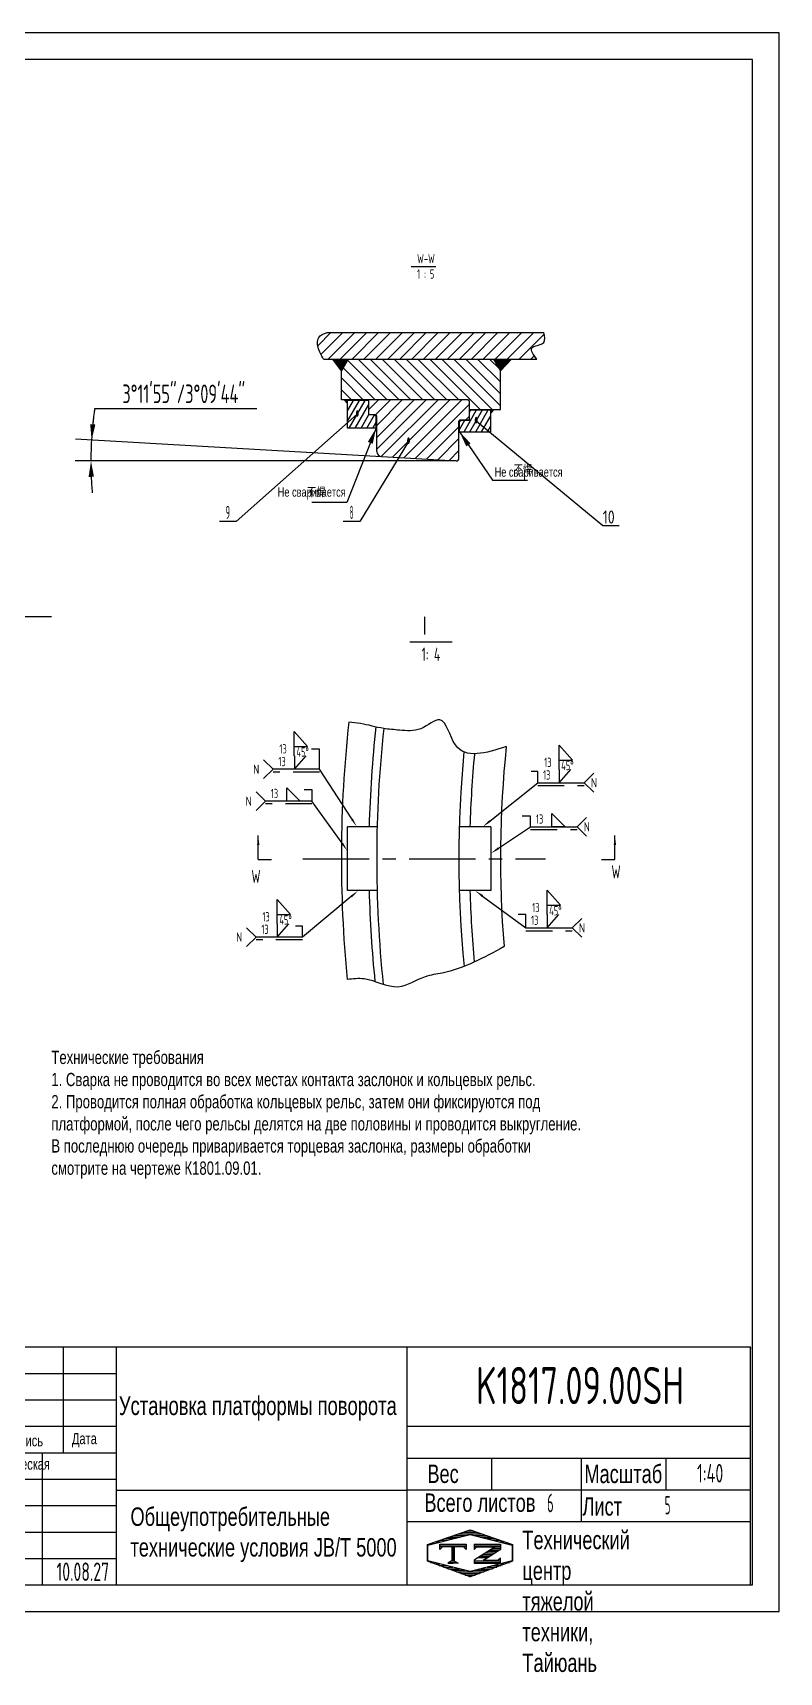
# Model space of a CAD drawing. Header units: millimetres. Extents: x 0 to 16800, y -457 to 11880.
# Drawn here: x 11181 to 16800, y -457 to 11880 of the extents above; entities that cross this region are included whole.
import ezdxf
from ezdxf.enums import TextEntityAlignment as Align

# ---------------------------------------------------------------- set-up
doc = ezdxf.new("R2010")
doc.units = ezdxf.units.MM
doc.header["$LTSCALE"] = 400
doc.linetypes.add('F', pattern=[0.75, 0.5, -0.25])
doc.linetypes.add('G', pattern=[2, 1.25, -0.25, 0.25, -0.25])
for name, color, linetype in [('01', 7, 'Continuous'), ('02', 1, 'Continuous'), ('04', 2, 'F'), ('05', 142, 'G'), ('08', 1, 'Continuous'), ('11', 3, 'Continuous'), ('13', 3, 'Continuous'), ('THICK', 7, 'Continuous')]:
    doc.layers.add(name, color=color, linetype=linetype)
doc.styles.get("Standard").update_dxf_attribs({"font": 'isocp', "width": 0.707, "bigfont": 'intecad.shx'})
doc.dimstyles.new('INTE', dxfattribs={"dimscale": 40, "dimtxt": 3.5, "dimasz": 3, "dimexe": 3, "dimexo": 0, "dimgap": 1, "dimtad": 1, "dimdec": 1, "dimdsep": 46, "dimtxsty": 'Standard', "dimcen": 0, "dimclrd": 1, "dimclre": 1, "dimclrt": 3, "dimaunit": 1, "dimadec": 0, "dimazin": 0, "dimtfac": 1, "dimtmove": 0, "dimatfit": 0, "dimfxl": 1, "dimarcsym": 0})
doc.dimstyles.new('INTE$2', dxfattribs={"dimscale": 40, "dimtxt": 3.5, "dimasz": 3, "dimexe": 3, "dimexo": 0, "dimgap": 1, "dimtad": 1, "dimtih": 1, "dimtoh": 1, "dimdec": 1, "dimdsep": 46, "dimtxsty": 'Standard', "dimcen": 0, "dimclrd": 1, "dimclre": 1, "dimclrt": 3, "dimaunit": 1, "dimadec": 0, "dimazin": 0, "dimtfac": 1, "dimtmove": 0, "dimatfit": 0, "dimfxl": 1, "dimarcsym": 0})
pattern_1 = [(60, (-738.62, 592.878), (-32.99557, 19.05), [])]

# ---------------------------------------------------------------- blocks, each defined once
blk = doc.blocks.new('*U43', base_point=(14288, 6298))
at = {"layer": '01'}
blk.add_lwpolyline([(13831, 6772), (13931, 6672), (13831, 6672)], close=True, dxfattribs=at)
at = {"layer": '02'}
for points in [[(13601, 6742), (13671, 6672), (13601, 6601)], [(14248, 6355), (14021, 6672), (13671, 6672)]]:
    blk.add_lwpolyline(points, dxfattribs=at)
blk.add_lwpolyline([(14288, 6298, 0, 16, 0), (14248, 6355, 16, 16, 0)], format="xyseb", dxfattribs=at)
at = {"layer": '04'}
blk.add_line((14021, 6651), (13671, 6651), dxfattribs=at)
at = {"layer": '13', "width": 1.010989}
blk.add_text('N', height=70, dxfattribs=at).set_placement((13521, 6637), (13567, 6637), align=Align.FIT)
at = {"layer": '13', "width": 0.707}
blk.add_text('13', height=70, dxfattribs=at).set_placement((13711, 6695))
blk = doc.blocks.new('*U44', base_point=(15367, 6278))
at = {"layer": '01'}
blk.add_lwpolyline([(15827, 6579), (15927, 6479), (15827, 6479)], close=True, dxfattribs=at)
at = {"layer": '02'}
for points in [[(16087, 6549), (16017, 6479), (16087, 6408)], [(15425, 6317), (15667, 6479), (16017, 6479)]]:
    blk.add_lwpolyline(points, dxfattribs=at)
blk.add_lwpolyline([(15367, 6278, 0, 16, 0), (15425, 6317, 16, 16, 0)], format="xyseb", dxfattribs=at)
at = {"layer": '04'}
blk.add_line((15667, 6458), (16017, 6458), dxfattribs=at)
at = {"layer": '13', "width": 0.707}
blk.add_text('13', height=70, dxfattribs=at).set_placement((15707, 6502))
at = {"layer": '13', "width": 1.010989}
blk.add_text('N', height=70, dxfattribs=at).set_placement((16067, 6444), (16113, 6444), align=Align.FIT)
blk = doc.blocks.new('*U45', base_point=(15307, 6479))
at = {"layer": '01'}
blk.add_lwpolyline([(15881, 6911), (15881, 6811), (15969, 6911)], dxfattribs=at)
at = {"layer": '02'}
for points in [[(15362, 6523), (15721, 6811), (16071, 6811)], [(16142, 6882), (16071, 6811), (16142, 6740)]]:
    blk.add_lwpolyline(points, dxfattribs=at)
blk.add_lwpolyline([(15307, 6479, 0, 16, 0), (15362, 6523, 16, 16, 0)], format="xyseb", dxfattribs=at)
at = {"layer": '04'}
blk.add_line((15721, 6790), (16071, 6790), dxfattribs=at)
at = {"layer": '13', "width": 0.707}
blk.add_text('13', height=70, dxfattribs=at).set_placement((15761, 6834))
at = {"layer": '13', "width": 1.010989}
blk.add_text('N', height=70, dxfattribs=at).set_placement((16121, 6776), (16167, 6776), align=Align.FIT)
blk = doc.blocks.new('*U46', base_point=(15249, 5999))
at = {"layer": '01'}
blk.add_lwpolyline([(15791, 5818), (15791, 5718), (15879, 5818)], dxfattribs=at)
at = {"layer": '02'}
blk.add_lwpolyline([(15249, 5999, 0, 16, 0), (15305, 5958, 16, 16, 0)], format="xyseb", dxfattribs=at)
for points in [[(15305, 5958), (15631, 5718), (15981, 5718)], [(16052, 5789), (15981, 5718), (16052, 5648)]]:
    blk.add_lwpolyline(points, dxfattribs=at)
at = {"layer": '04'}
blk.add_line((15631, 5697), (15981, 5697), dxfattribs=at)
at = {"layer": '13', "width": 0.707}
blk.add_text('13', height=70, dxfattribs=at).set_placement((15671, 5741))
at = {"layer": '13', "width": 1.010989}
blk.add_text('N', height=70, dxfattribs=at).set_placement((16031, 5683), (16077, 5683), align=Align.FIT)
blk = doc.blocks.new('*U47', base_point=(14359, 6479))
at = {"layer": '01'}
blk.add_lwpolyline([(13888, 7012), (13888, 6912), (13976, 7012)], dxfattribs=at)
at = {"layer": '02'}
for points in [[(13657, 6983), (13728, 6912), (13657, 6842)], [(14321, 6538), (14078, 6912), (13728, 6912)]]:
    blk.add_lwpolyline(points, dxfattribs=at)
blk.add_lwpolyline([(14359, 6479, 0, 16, 0), (14321, 6538, 16, 16, 0)], format="xyseb", dxfattribs=at)
at = {"layer": '04'}
blk.add_line((14078, 6891), (13728, 6891), dxfattribs=at)
at = {"layer": '13', "width": 1.010989}
blk.add_text('N', height=70, dxfattribs=at).set_placement((13578, 6877), (13624, 6877), align=Align.FIT)
at = {"layer": '13', "width": 0.707}
blk.add_text('13', height=70, dxfattribs=at).set_placement((13768, 6935))
blk = doc.blocks.new('*U48', base_point=(14370, 5999))
at = {"layer": '01'}
blk.add_lwpolyline([(13760, 5749), (13760, 5649), (13848, 5749)], dxfattribs=at)
at = {"layer": '02'}
for points in [[(14316, 5954), (13950, 5649), (13600, 5649)], [(13529, 5720), (13600, 5649), (13529, 5578)]]:
    blk.add_lwpolyline(points, dxfattribs=at)
blk.add_lwpolyline([(14370, 5999, 0, 16, 0), (14316, 5954, 16, 16, 0)], format="xyseb", dxfattribs=at)
at = {"layer": '04'}
blk.add_line((13950, 5628), (13600, 5628), dxfattribs=at)
at = {"layer": '13', "width": 1.010989}
blk.add_text('N', height=70, dxfattribs=at).set_placement((13450, 5614), (13496, 5614), align=Align.FIT)
at = {"layer": '13', "width": 0.707}
blk.add_text('13', height=70, dxfattribs=at).set_placement((13640, 5672))
blk = doc.blocks.new('*D66')
at = {"layer": '08', "color": 1, "lineweight": -2}
for p, q in [((11647, 9053), (12867, 9053)), ((13807, 8690), (11503, 8821)), ((14004, 8658), (11499, 8658))]:
    blk.add_line(p, q, dxfattribs=at)
for start, end in [(171.7511, 176.7552), (171.7522, 174.2537), (176.7552, 180), (182.5015, 185.003)]:
    blk.add_arc((14367, 8658), 2749, start, end, dxfattribs=at)
at = {"layer": '08', "color": 1}
for points in [[(11652, 8932), (11613, 8935), (11623, 8814)], [(11601, 8538), (11641, 8539), (11619, 8658)]]:
    blk.add_solid(points, dxfattribs=at)
at = {"layer": 'Defpoints', "color": 0}
for p in [(11619, 8710), (13807, 8690), (14004, 8658), (14367, 8658), (14367, 8658)]:
    blk.add_point(p, dxfattribs=at)
at = {"layer": '08', "color": 3, "insert": (12317, 9163), "char_height": 140, "attachment_point": 5}
blk.add_mtext('3%%D11\'55"/3%%d09\'44"', dxfattribs=at)
blk = doc.blocks.new('*U94')
at = {"layer": '01'}
for points in [[(415, 292), (25, 292)], [(25, 292), (25, 5)], [(415, 5), (415, 292)], [(25, 5), (415, 5)]]:
    blk.add_lwpolyline(points, dxfattribs=at)
at = {"layer": '02'}
for points in [[(420, 297), (0, 297)], [(0, 297), (0, 0)], [(420, 0), (420, 297)], [(0, 0), (420, 0)]]:
    blk.add_lwpolyline(points, dxfattribs=at)
blk = doc.blocks.new('*X98')
at = {"color": 0}
for p, q in [((127.06, 7.8), (132.06, 7.8)), ((127.06, 7.5), (132.06, 7.5)), ((127.06, 7.2), (127.32, 7.2)), ((129.23, 6.3), (131.04, 6.3)), ((129.7, 6.6), (131.51, 6.6)), ((130.16, 6.9), (131.98, 6.9)), ((130.62, 7.2), (132.06, 7.2)), ((127.84, 5.4), (129.64, 5.4)), ((128.3, 5.7), (130.1, 5.7)), ((128.77, 6), (130.57, 6))]:
    blk.add_line(p, q, dxfattribs=at)
blk = doc.blocks.new('*X99')
at = {"color": 0}
for p, q in [((127.06, 4.8), (132.06, 4.8)), ((127.06, 4.5), (132.06, 4.5)), ((131.84, 5.1), (132.06, 5.1))]:
    blk.add_line(p, q, dxfattribs=at)
blk = doc.blocks.new('*X97')
at = {"color": 0}
for p, q in [((122.34, 4.5), (123.72, 4.5)), ((122.82, 4.8), (123.24, 4.8))]:
    blk.add_line(p, q, dxfattribs=at)
blk = doc.blocks.new('*X96')
at = {"color": 0}
for p, q in [((120.53, 7.8), (125.53, 7.8)), ((120.53, 7.5), (125.53, 7.5)), ((120.53, 7.2), (120.79, 7.2)), ((125.27, 7.2), (125.53, 7.2))]:
    blk.add_line(p, q, dxfattribs=at)
blk = doc.blocks.new('*X95')
at = {"color": 0}
for p, q in [((123.24, 9.6), (125.52, 9.6)), ((124.1, 9.9), (128.52, 9.9)), ((124.97, 10.2), (127.67, 10.2)), ((125.83, 10.5), (126.82, 10.5)), ((127.02, 9.6), (129.37, 9.6)), ((118.22, 7.8), (118.32, 7.8)), ((118.22, 7.5), (118.27, 7.5)), ((118.22, 7.2), (118.27, 7.2)), ((118.22, 6.9), (118.27, 6.9)), ((118.22, 6.6), (118.27, 6.6)), ((118.22, 6.3), (118.27, 6.3)), ((118.94, 8.1), (119.52, 8.1)), ((119.8, 8.4), (120.72, 8.4)), ((120.66, 8.7), (121.92, 8.7)), ((121.52, 9), (123.12, 9)), ((122.38, 9.3), (124.32, 9.3)), ((128.22, 9.3), (130.22, 9.3)), ((129.42, 9), (131.07, 9)), ((130.62, 8.7), (131.92, 8.7)), ((131.82, 8.4), (132.77, 8.4)), ((133.02, 8.1), (133.62, 8.1)), ((134.22, 7.8), (134.32, 7.8)), ((134.27, 7.5), (134.32, 7.5)), ((134.27, 7.2), (134.32, 7.2)), ((134.27, 6.9), (134.32, 6.9)), ((134.27, 6.6), (134.32, 6.6)), ((134.27, 6.3), (134.32, 6.3)), ((118.22, 6), (118.27, 6)), ((118.22, 5.7), (118.27, 5.7)), ((118.22, 5.4), (118.27, 5.4)), ((118.22, 5.1), (118.27, 5.1)), ((118.22, 4.8), (118.27, 4.8)), ((118.79, 4.5), (119.42, 4.5)), ((119.61, 4.2), (120.62, 4.2)), ((120.43, 3.9), (121.82, 3.9)), ((121.26, 3.6), (123.02, 3.6)), ((122.08, 3.3), (124.22, 3.3)), ((128.32, 3.3), (130.51, 3.3)), ((129.52, 3.6), (131.32, 3.6)), ((130.72, 3.9), (132.14, 3.9)), ((131.92, 4.2), (132.95, 4.2)), ((133.12, 4.5), (133.76, 4.5)), ((134.27, 6), (134.32, 6)), ((134.27, 5.7), (134.32, 5.7)), ((134.27, 5.4), (134.32, 5.4)), ((134.27, 5.1), (134.32, 5.1)), ((134.27, 4.8), (134.32, 4.8)), ((122.91, 3), (125.42, 3)), ((123.73, 2.7), (128.89, 2.7)), ((124.55, 2.4), (128.07, 2.4)), ((125.38, 2.1), (127.26, 2.1)), ((126.2, 1.8), (126.45, 1.8)), ((127.12, 3), (129.7, 3))]:
    blk.add_line(p, q, dxfattribs=at)

msp = doc.modelspace()

# ---------------------------------------------------------------- hatches: boundary and pattern name
at = {"layer": '01'}
for points in [[(13555.58, 9424.58), (13438.69, 9424.58), (13503.58, 9336.58)], [(14701.58, 9336.58), (14785.14, 9424.58), (14649.58, 9424.58)], [(13549.58, 9117.78), (13524.11, 9117.78), (13549.58, 9089.88)], [(14653.61, 9045.78), (14628.58, 9045.78), (14628.58, 9016.82)]]:
    msp.add_hatch(color=256, dxfattribs=at).paths.add_polyline_path(points)
at = {"layer": '02', "linetype": 'Continuous'}
h = msp.add_hatch(dxfattribs=at)
h.set_pattern_fill('LINE', color=1, scale=20, angle=45, style=0)
h.set_pattern_definition([(45, (-48425.45, -21423.515), (-44.90128, 44.90128), [])])
edge = h.paths.add_edge_path()
edge.add_spline(control_points=[(13396.62, 9624.58), (13371.18, 9615.27), (13320.23, 9596.61), (13323.5, 9500.08), (13353.3, 9452.02), (13370.32, 9424.58)], knot_values=[0, 0, 0, 0, 73.53095536, 147.30466581, 245.46631347, 245.46631347, 245.46631347, 245.46631347], degree=3, periodic=0)
edge.add_line((13370.32, 9424.58), (14974.48, 9424.58))
edge.add_spline(control_points=[(14974.48, 9424.58), (14949.86, 9457.54), (14898.58, 9526.2), (15050.96, 9528.51), (15034.26, 9595.7), (15027.08, 9624.58)], knot_values=[0, 0, 0, 0, 91.1925883, 189.99886192, 264.51935159, 264.51935159, 264.51935159, 264.51935159], degree=3, periodic=0)
edge.add_line((15027.08, 9624.58), (13396.62, 9624.58))
h = msp.add_hatch(dxfattribs=at)
h.set_pattern_fill('LINE', color=1, scale=20, angle=135, style=0)
h.set_pattern_definition([(135, (-11419.09, -15635), (-44.90128, -44.90128), [])])
h.paths.add_polyline_path([(14468.58, 9117.78), (14468.58, 9045.78), (14701.58, 9045.78), (14701.58, 9336.58), (14649.58, 9424.58), (13555.58, 9424.58), (13503.58, 9336.58), (13503.58, 9117.78)])
h = msp.add_hatch(dxfattribs=at)
h.set_pattern_fill('LINE', color=1, scale=12, angle=60, style=0)
h.set_pattern_definition(pattern_1)
h.paths.add_polyline_path([(13765.58, 8905.78), (13765.58, 8993.78), (13753.58, 9005.78), (13709.58, 9005.78), (13709.58, 9113.78), (13549.58, 9113.78), (13549.58, 8905.78)])
h = msp.add_hatch(dxfattribs=at)
h.set_pattern_fill('LINE', color=1, scale=20, angle=45, style=0)
h.set_pattern_definition([(45, (-11419.09, -15635), (-44.90128, 44.90128), [])])
h.paths.add_polyline_path([(14367.44, 8658.49, 0.43089975), (14388.58, 8678.46), (14388.58, 8957.78, -0.41421356), (14396.58, 8965.78), (14468.58, 8965.78), (14468.58, 9117.78), (13709.58, 9117.78), (13709.58, 9005.78), (13757.58, 9005.78, -0.41421356), (13769.58, 8993.78), (13769.58, 8730.18, 0.39772196), (13807.31, 8690.24)])
h = msp.add_hatch(dxfattribs=at)
h.set_pattern_fill('LINE', color=1, scale=12, angle=60, style=0)
h.set_pattern_definition(pattern_1)
h.paths.add_polyline_path([(14468.58, 8965.78), (14428.18, 8965.78), (14404.58, 8965.78), (14392.58, 8953.78), (14392.58, 8877.78), (14628.58, 8877.78), (14628.58, 9041.78), (14468.58, 9041.78)])

# ---------------------------------------------------------------- linework, layer by layer
for p, q in [((14468.58, 9045.78), (14701.58, 9045.78)), ((14468.58, 9041.78), (14628.58, 9041.78)), ((13765.58, 8905.78), (13549.58, 8905.78))]:
    msp.add_line(p, q)
at = {"layer": '01'}
for p, q in [((14028.03, 10121.95), (14215.22, 10121.95)), ((13396.62, 9624.58), (15027.08, 9624.58)), ((13370.32, 9424.58), (14974.48, 9424.58)), ((13503.58, 9336.58), (13438.69, 9424.58)), ((13555.58, 9424.58), (13503.58, 9336.58)), ((14649.58, 9424.58), (14701.58, 9336.58)), ((14701.58, 9336.58), (14785.14, 9424.58)), ((13503.58, 9117.78), (13503.58, 9336.58)), ((14701.58, 9045.78), (14701.58, 9336.58)), ((14456.58, 9117.78), (13503.58, 9117.78)), ((13524.11, 9117.78), (13549.58, 9089.88)), ((13709.58, 9113.78), (13549.58, 9113.78)), ((13712.58, 9005.78), (13709.58, 9008.78)), ((14456.58, 9117.78), (14468.58, 9105.78)), ((14468.58, 8968.78), (14468.58, 9105.78)), ((14628.58, 8877.78), (14628.58, 9045.78)), ((14628.58, 9016.82), (14653.61, 9045.78)), ((14408.38, 8965.78), (14465.58, 8965.78)), ((14428.18, 8965.78), (14465.58, 8965.78)), ((14465.58, 8965.78), (14468.58, 8968.78)), ((14392.58, 8877.78), (14628.58, 8877.78)), ((13807.31, 8690.24), (14367.44, 8658.49)), ((14338.04, 7293.5), (14018.04, 7293.5)), ((13249.93, 6508.71), (13149.32, 6621.21)), ((13149.32, 6438.04), (13149.32, 6621.21)), ((13149.32, 6508.71), (13249.93, 6508.71)), ((13339.32, 6489.37), (13278.61, 6489.37)), ((13339.32, 6338.04), (13339.32, 6489.37)), ((15142.8, 6336.48), (15142.8, 6519.64)), ((15243.41, 6407.15), (15142.8, 6519.64)), ((14982.8, 6320.03), (14933.45, 6320.03)), ((14982.8, 6236.48), (14982.8, 6320.03)), ((15142.8, 6407.15), (15243.41, 6407.15)), ((13282.88, 6183.19), (13223.11, 6183.19)), ((13282.88, 6097.38), (13282.88, 6183.19)), ((14928.14, 5983.55), (14864.29, 5983.55)), ((14928.14, 5904.32), (14928.14, 5983.55)), ((12877.87, 5659.7), (12977.87, 5659.7)), ((15462.92, 5659.7), (15562.92, 5659.7)), ((13121.62, 5245.14), (13021.01, 5357.63)), ((13021.01, 5174.47), (13021.01, 5357.63)), ((15153.02, 5314.52), (15052.41, 5427.01)), ((15052.41, 5243.85), (15052.41, 5427.01)), ((15052.41, 5314.52), (15153.02, 5314.52)), ((13021.01, 5245.14), (13121.62, 5245.14)), ((14892.41, 5244.16), (14834.6, 5244.16)), ((14892.41, 5143.85), (14892.41, 5244.16)), ((13211.01, 5157.31), (13157.26, 5157.31)), ((13211.01, 5074.47), (13211.01, 5157.31))]:
    msp.add_line(p, q, dxfattribs=at)
at = {"layer": '01', "color": 7, "linetype": 'Continuous'}
for p, q in [((13549.58, 8905.78), (13549.58, 9117.78)), ((13709.58, 9008.78), (13709.58, 9117.78)), ((13757.58, 9005.78), (13712.58, 9005.78)), ((13753.58, 9005.78), (13765.58, 8993.78)), ((13765.58, 8905.78), (13765.58, 8993.78)), ((13769.58, 8730.18), (13769.58, 8993.78)), ((14388.58, 8678.46), (14388.58, 8957.78)), ((14392.58, 8953.78), (14404.58, 8965.78)), ((14392.58, 8877.78), (14392.58, 8953.78)), ((14465.58, 8965.78), (14396.58, 8965.78)), ((13549.58, 5424.7), (13549.58, 5904.7)), ((13772.73, 5904.7), (13549.58, 5904.7)), ((14628.58, 5904.7), (14391.96, 5904.7)), ((14628.58, 5904.7), (14628.58, 5424.7)), ((13772.73, 5424.7), (13549.58, 5424.7)), ((14628.58, 5424.7), (14391.96, 5424.7))]:
    msp.add_line(p, q, dxfattribs=at)
for centre, radius, start, end in [((13712.58, 9008.78), 3, 180, 270), ((13757.58, 8993.78), 12, 0, 90), ((14396.58, 8957.78), 8, 90, 180), ((14368.58, 8678.46), 20, 266.755209, 0)]:
    msp.add_arc(centre, radius, start, end, dxfattribs=at)
at = {"layer": '01'}
for centre, radius, start, end in [((14456.58, 9105.78), 12, 0, 90), ((14465.58, 8968.78), 3, 270, 0), ((13809.58, 8730.18), 40, 180, 266.755209), ((22901.58, 5664.74), 9398, 173.729218, 185.554938), ((22901.58, 5664.74), 9192, 173.805546, 178.504089), ((22901.58, 5664.74), 9132, 173.84018, 185.949207), ((22901.58, 5664.7), 8513, 174.581418, 185.465895), ((22901.58, 5664.74), 8433, 174.625709, 178.369417), ((22901.58, 5664.74), 8200, 174.095902, 184.627545), ((22901.58, 5664.74), 9192, 181.496376, 185.775613), ((22901.58, 5664.74), 8433, 181.63109, 185.292906)]:
    msp.add_arc(centre, radius, start, end, dxfattribs=at)
msp.add_point((16584.53, 1981.29), dxfattribs=at)
at = {"layer": '02'}
for p, q in [((13623.6, 9009.78), (12710.93, 8201.11)), ((14518.61, 8959.78), (15471.64, 8172.23)), ((14009.17, 8805.43), (13642.38, 8201.11)), ((12710.93, 8201.11), (12586.93, 8201.11)), ((13642.38, 8201.11), (13518.38, 8201.11)), ((15471.64, 8172.23), (15595.64, 8172.23)), ((12877.87, 5659.7), (12877.87, 5839.7)), ((15562.92, 5659.7), (15562.92, 5839.7))]:
    msp.add_line(p, q, dxfattribs=at)
at = {"layer": '02', "color": 1, "linetype": 'Continuous'}
msp.add_line((14367.44, 8658.49), (14003.7, 8658.49), dxfattribs=at)
at = {"layer": '02'}
for points in [[(12877.87, 5839.7, 0, 18, 0), (12877.87, 5767.7, 0, 0, 0)], [(15562.92, 5839.7, 0, 18, 0), (15562.92, 5767.7, 0, 0, 0)]]:
    msp.add_lwpolyline(points, format="xyseb", dxfattribs=at)
for points in [[(13370.32, 9424.58), (13328.24, 9513.27), (13333.5, 9586.85), (13396.62, 9624.58)], [(14974.48, 9424.58), (14937.66, 9508.01), (15027.08, 9550.06), (15027.08, 9624.58)], [(14745.07, 6508.22), (14361.95, 6521.42), (14245.46, 6709.32), (14101.45, 6642.9), (13940.82, 6631.83), (13822.3, 6644.62), (13647.27, 6681.64), (13559.81, 6691.26)], [(14728.31, 5003.18), (14262.32, 4804.3), (14134.93, 4776.62), (13929.99, 4699.13), (13675.21, 4760.01), (13547.71, 4755.01)]]:
    msp.add_spline(points, degree=3, dxfattribs=at)
at = {"layer": '05'}
for p, q in [((2043.26, 7486.96), (11320.32, 7486.94)), ((13213.86, 5664.7), (15040.24, 5664.7))]:
    msp.add_line(p, q, dxfattribs=at)
at = {"layer": 'THICK'}
for p, q in [((9418.51, 1990.15), (16584.53, 1990.15)), ((11412.99, 1194.53), (11412.99, 1990.15)), ((11810.81, 200), (11810.81, 1990.15)), ((13998.76, 200), (13998.76, 1990.15)), ((16584.53, 200), (16584.53, 1990.15)), ((9423.94, 1393.43), (11810.81, 1393.43)), ((13998.76, 1393.43), (16584.53, 1393.43)), ((9423.94, 1194.53), (11810.81, 1194.53)), ((11253.87, 200), (11253.87, 1194.53)), ((13998.76, 1154.74), (16584.53, 1154.74)), ((14635.26, 916.06), (14635.26, 1154.74)), ((15311.53, 677.37), (15311.53, 1154.74)), ((15948.03, 916.06), (15948.03, 1154.74)), ((11810.81, 912.61), (13998.76, 912.61)), ((13998.76, 916.06), (16584.53, 916.06)), ((13998.76, 677.37), (16584.53, 677.37)), ((9423.94, 200), (16584.53, 200))]:
    msp.add_line(p, q, dxfattribs=at)
at = {"layer": 'THICK', "color": 3}
for p, q in [((9423.94, 1791.24), (11810.81, 1791.24)), ((9423.94, 1592.34), (11810.81, 1592.34)), ((9423.94, 995.62), (11810.81, 995.62)), ((9423.94, 796.72), (11810.81, 796.72)), ((9423.94, 597.81), (11810.81, 597.81)), ((14152, 502.58), (14474.43, 614.88)), ((14152, 377.52), (14152, 502.58)), ((14154.09, 500.05), (14472.34, 579.61)), ((14154.09, 380.71), (14154.09, 500.05)), ((14243.96, 466.51), (14243.96, 506.29)), ((14243.96, 506.29), (14442.86, 506.29)), ((14442.86, 506.29), (14442.86, 466.51)), ((14472.34, 579.61), (14790.59, 500.05)), ((14474.43, 614.88), (14792.67, 502.58)), ((14503.77, 506.29), (14503.77, 466.51)), ((14503.77, 506.29), (14702.68, 506.29)), ((14702.68, 506.29), (14702.68, 466.51)), ((14790.59, 500.05), (14790.59, 380.71)), ((14792.67, 502.58), (14792.67, 377.52)), ((9423.94, 398.91), (11810.81, 398.91)), ((14474.43, 260.11), (14152, 377.52)), ((14472.34, 301.14), (14154.09, 380.71)), ((14263.85, 486.4), (14243.96, 466.51)), ((14422.97, 486.4), (14263.85, 486.4)), ((14343.41, 386.57), (14304.87, 362.32)), ((14334.71, 486.59), (14334.71, 377.48)), ((14343.41, 486.59), (14343.41, 377.48)), ((14343.41, 386.57), (14381.95, 362.32)), ((14353.35, 486.59), (14353.35, 377.48)), ((14442.86, 466.51), (14422.97, 486.4)), ((14790.59, 380.71), (14472.34, 301.14)), ((14792.67, 377.52), (14474.43, 260.11)), ((14503.77, 466.51), (14523.66, 486.4)), ((14660.41, 486.4), (14503.77, 385.05)), ((14503.77, 385.05), (14503.77, 362.32)), ((14523.66, 486.4), (14660.41, 486.4)), ((14600.77, 401.67), (14570.37, 382.21)), ((14682.78, 382.21), (14570.37, 382.21)), ((14702.67, 466.89), (14600.77, 401.67)), ((14702.67, 402.1), (14682.78, 382.21)), ((14702.67, 362.32), (14702.67, 402.1)), ((14304.87, 362.32), (14343.41, 362.32)), ((14381.95, 362.32), (14343.41, 362.32)), ((14503.77, 362.32), (14702.67, 362.32))]:
    msp.add_line(p, q, dxfattribs=at)

# ---------------------------------------------------------------- block references
at = {"layer": '01'}
for name, p in [('*U47', (13620.7, 5904.7)), ('*U45', (14568.24, 5904.7)), ('*U43', (13549.58, 5723.42)), ('*U44', (14628.58, 5704.1)), ('*U48', (13631.26, 5424.7)), ('*U46', (14510.27, 5424.7))]:
    msp.add_blockref(name, p, dxfattribs=at)
at = {"layer": '04', "xscale": 40, "yscale": 40, "zscale": 40}
msp.add_blockref('*U94', (0, 0), dxfattribs=at)
at = {"layer": 'THICK', "color": 3, "xscale": 39.78101820280722, "yscale": 39.78101820280608, "zscale": 39.78101820280896}
for name in ['*X95', '*X96', '*X98', '*X97', '*X99']:
    msp.add_blockref(name, (9449.1, 190.28), dxfattribs=at)

# ---------------------------------------------------------------- texts
at = {"layer": '01', "attachment_point": 1}
for s, insert, char_height in [('{\\fArial|b0|i0|c204|p34;Подпись}', (10924.58, 1327.42), 84.8232), ('{\\fArial|b0|i0|c204|p34;Дата}', (11474.73, 1343.68), 84.8232), ('{\\fArial|b0|i0|c204|p34;Технологическая\\Pпроверка}', (10643.43, 1151.6), 84.8232), ('{\\fArial|b0|i0|c204|p34;Вес}', (14151.56, 1105.35), 138.5446)]:
    msp.add_mtext(s, dxfattribs=dict(at, insert=insert, char_height=char_height))
at = {"layer": '01', "insert": (14866.56, 607.06), "char_height": 138.5446, "width": 6.5106, "attachment_point": 1}
msp.add_mtext('{\\fArial|b0|i0|c204|p34;Технический центр\\Pтяжелой техники, Тайюань}', dxfattribs=at)
at = {"layer": '02', "width": 0.605172}
for p, p2 in [((13611.6, 8989.78), (13635.6, 8989.78)), ((14506.61, 8939.78), (14530.61, 8939.78)), ((13997.17, 8785.43), (14021.17, 8785.43))]:
    msp.add_text('●', height=40, dxfattribs=at).set_placement(p, p2, align=Align.FIT)
at = {"layer": '04', "attachment_point": 1}
for s, insert, char_height in [('{\\fArial|b0|i0|c204|p34;\\C3;Не сваривается}', (14657.56, 8609.29), 70), ('{\\fArial|b0|i0|c204|p34;\\C3;Не сваривается}', (13024.7, 8458.74), 70), ('{\\C3;I}', (14116.87, 7488.92), 140), ('{\\fArial|b0|i0|c204|p34;\\C3;Технические требования\\P1. Сварка не проводится во всех местах контакта заслонок и кольцевых рельс.\\P2. Проводится полная обработка кольцевых рельс, затем они фиксируются под\\Pплатформой, после чего рельсы делятся на две половины и проводится выкругление.\\PВ последнюю очередь приваривается торцевая заслонка, размеры обработки\\Pсмотрите на чертеже К1801.09.01.}', (11320.51, 4219.8), 100), ('{\\fArial|b0|i0|c204|p34;\\C3;Установка платформы поворота}', (11829.02, 1618.1), 140)]:
    msp.add_mtext(s, dxfattribs=dict(at, insert=insert, char_height=char_height))
at = {"layer": '05', "color": 3, "char_height": 70}
for insert, attachment_point in [((14801.79, 8553.77), 7), ((13383.88, 8384.17), 9)]:
    msp.add_mtext('不焊', dxfattribs=dict(at, insert=insert, attachment_point=attachment_point))
at = {"layer": '05', "char_height": 138.6, "attachment_point": 1}
for s, insert in [('{\\fArial|b0|i0|c204|p34;\\C0;Масштаб}', (15333.41, 1104.69)), ('{\\fArial|b0|i0|c204|p34;\\C0;Всего листов}', (14128.67, 888.04)), ('{\\fArial|b0|i0|c204|p34;\\C0;Общеупотребительные\\Pтехнические условия \\fArial|b0|i0|c0|p34;JB/T 5000}', (11916.24, 782.81)), ('{\\fArial|b0|i0|c204|p34;\\C0;Лист}', (15318.69, 859.9))]:
    msp.add_mtext(s, dxfattribs=dict(at, insert=insert))
at = {"layer": '11'}
for s, height, width, p, p2 in [('9', 98.99, 0.552154, (12631.94, 8221.11), (12665.92, 8221.11)), ('8', 98.99, 0.514182, (13566.38, 8221.11), (13594.38, 8221.11)), ('10', 98.995, 0.864608, (15471.31, 8186.37), (15561.25, 8186.37)), ('K1817.09.00SH', 280, 0.69384, (14517.22, 1560), (16082.78, 1560)), ('1:40', 140, 0.657692, (16180.98, 970), (16379.02, 970)), ('6', 140, 0.600695, (15051.81, 746.02), (15102.24, 746.02)), ('5', 140, 0.527686, (15938.15, 730), (15981.85, 730)), ('10.08.27', 138.545, 0.642055, (11359.42, 229.69), (11755.26, 229.69))]:
    msp.add_text(s, height=height, dxfattribs=dict(at, width=width)).set_placement(p, p2, align=Align.FIT)
at = {"layer": '11', "width": 0.707}
msp.add_text('1: 4', height=100, dxfattribs=at).set_placement((14178.04, 7153.5), align=Align.CENTER)
for p in [(12826.18, 5452.99), (15537.07, 5487.43)]:
    msp.add_text('W', height=98, dxfattribs=at).set_placement(p, align=Align.BOTTOM_LEFT)
at = {"layer": '11', "color": 3, "linetype": 'Continuous', "char_height": 70, "attachment_point": 1}
for s, insert, width in [('W-W\\P1 : 5', (14073.96, 10216.11), 550.345), ('13', (13037.45, 6526.41), 63.239), ('45%%D', (13165.19, 6502.39), 184.659), ('13', (15030.92, 6424.84), 63.239), ('45%%D', (15158.67, 6400.83), 184.659), ('13', (14940.54, 5332.21), 63.239), ('45%%D', (15068.28, 5308.2), 184.659), ('13', (12909.14, 5262.83), 63.239), ('45%%D', (13036.88, 5238.82), 184.659)]:
    msp.add_mtext(s, dxfattribs=dict(at, insert=insert, width=width))

# ---------------------------------------------------------------- dimensions: what is measured, and where the dimension line sits
at = {"layer": '08'}
dim = msp.add_angular_dim_2l(base=(11619.15, 8710.37), line1=((13807.31, 8690.24), (14367.44, 8658.49)), line2=((14367.44, 8658.49), (14003.7, 8658.49)), text='3%%D11\'55"/3%%d09\'44"', dimstyle='INTE$2', dxfattribs=at)
dim.commit()
dim.dimension.update_dxf_attribs({"geometry": '*D66', "text_midpoint": (12317.01, 9162.87)})

# ---------------------------------------------------------------- leaders
at = {"layer": '02', "color": 1, "linetype": 'Continuous', "annotation_type": 0, "has_hookline": 1, "text_width": 102.28}
for points, hookline_direction in [([(13765.58, 8905.78), (13543.88, 8344.17), (13423.88, 8344.17)], 1), ([(14392.58, 8877.78), (14641.79, 8513.77), (14761.79, 8513.77)], 0)]:
    msp.add_leader(points, dimstyle='INTE', dxfattribs=dict(at, hookline_direction=hookline_direction))

doc.saveas('drawing.dxf')
